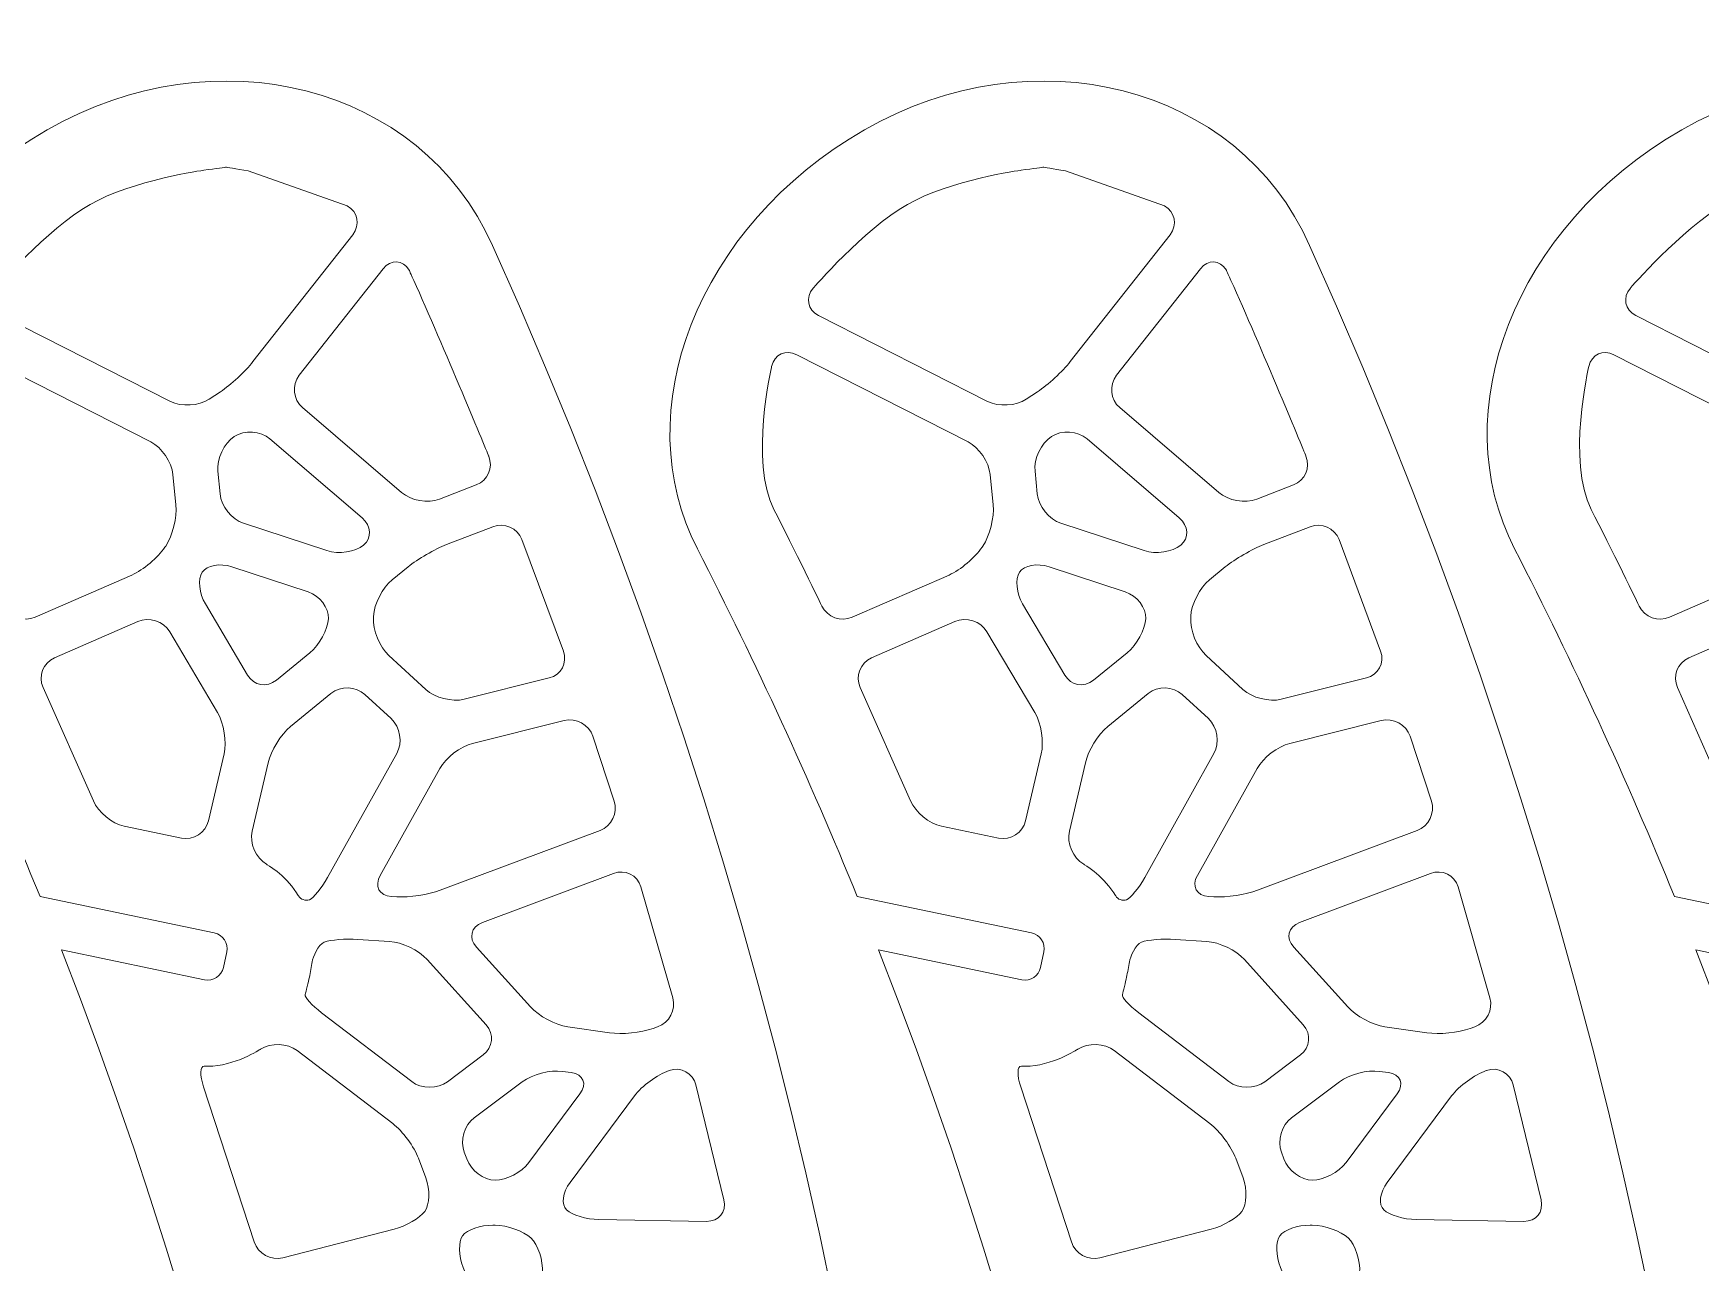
# Model space of a CAD drawing. Header units: inches. Extents: x 8 to 818, y -635 to -10.
# Drawn here: x 396.5 to 501.2, y -87 to -9.8 of the extents above; entities that cross this region are included whole.
import ezdxf

# ---------------------------------------------------------------- set-up
doc = ezdxf.new("R2010")
doc.units = ezdxf.units.IN
doc.header["$MEASUREMENT"] = 0
doc.layers.add('Calque 1', color=7, linetype='Continuous')

# ---------------------------------------------------------------- blocks, each defined once
blk = doc.blocks.new('block 4')
at = {"layer": 'Calque 1', "color": 179, "lineweight": 5, "true_color": 0x262425}
blk.add_open_spline([(602.23, -64), (602.23, -64), (613.18, -66.29), (613.18, -66.29), (613.72, -66.4), (614.07, -66.93), (613.96, -67.48), (613.96, -67.48), (613.75, -68.45), (613.75, -68.45), (613.64, -68.99), (613.11, -69.34), (612.57, -69.23), (612.57, -69.23), (603.57, -67.34), (603.57, -67.34), (655.56, -199.6), (597.38, -353.81), (465.53, -418.55), (465.53, -418.55), (470.43, -419.58), (470.43, -419.58), (470.97, -419.69), (471.32, -420.22), (471.2, -420.76), (471.2, -420.76), (471, -421.74), (471, -421.74), (470.89, -422.28), (470.36, -422.63), (469.82, -422.51), (469.82, -422.51), (461.08, -420.69), (461.08, -420.69), (458.29, -422), (455.46, -423.28), (452.6, -424.51), (448.67, -426.21), (446.73, -430.67), (448.21, -434.69), (448.21, -434.69), (448.27, -434.84), (448.27, -434.84), (449.8, -439), (454.42, -441.15), (458.57, -439.61), (625.34, -377.87), (704.2, -186.1), (630.65, -23.11), (626.13, -12.97), (613.24, -9.8), (602.69, -15.85), (602.69, -15.85), (602.69, -15.85), (602.69, -15.85), (592.11, -21.91), (587.74, -33.6), (592.19, -42.17), (595.88, -49.36), (599.22, -56.64), (602.23, -64)], degree=3, knots=[0, 0, 0, 0, 1, 1, 1, 2, 2, 2, 3, 3, 3, 4, 4, 4, 5, 5, 5, 6, 6, 6, 7, 7, 7, 8, 8, 8, 9, 9, 9, 10, 10, 10, 11, 11, 11, 12, 12, 12, 13, 13, 13, 14, 14, 14, 15, 15, 15, 16, 16, 16, 17, 17, 17, 18, 18, 18, 19, 19, 19, 20, 20, 20, 20], dxfattribs=at)
blk = doc.blocks.new('block 5')
at = {"layer": 'Calque 1', "color": 179, "lineweight": 5, "true_color": 0x262425}
blk.add_open_spline([(550.89, -64), (550.89, -64), (561.84, -66.29), (561.84, -66.29), (562.38, -66.4), (562.73, -66.93), (562.62, -67.48), (562.62, -67.48), (562.41, -68.45), (562.41, -68.45), (562.3, -68.99), (561.77, -69.34), (561.23, -69.23), (561.23, -69.23), (552.23, -67.34), (552.23, -67.34), (604.22, -199.6), (546.04, -353.81), (414.19, -418.55), (414.19, -418.55), (419.09, -419.58), (419.09, -419.58), (419.63, -419.69), (419.98, -420.22), (419.86, -420.76), (419.86, -420.76), (419.66, -421.74), (419.66, -421.74), (419.55, -422.28), (419.02, -422.63), (418.48, -422.51), (418.48, -422.51), (409.74, -420.69), (409.74, -420.69), (406.95, -422), (404.12, -423.28), (401.26, -424.51), (397.33, -426.21), (395.39, -430.67), (396.87, -434.69), (396.87, -434.69), (396.93, -434.84), (396.93, -434.84), (398.46, -439), (403.08, -441.15), (407.23, -439.61), (574, -377.87), (652.86, -186.1), (579.31, -23.11), (574.8, -12.97), (561.9, -9.8), (551.35, -15.85), (551.35, -15.85), (551.35, -15.85), (551.35, -15.85), (540.78, -21.91), (536.4, -33.6), (540.85, -42.17), (544.54, -49.36), (547.89, -56.64), (550.89, -64)], degree=3, knots=[0, 0, 0, 0, 1, 1, 1, 2, 2, 2, 3, 3, 3, 4, 4, 4, 5, 5, 5, 6, 6, 6, 7, 7, 7, 8, 8, 8, 9, 9, 9, 10, 10, 10, 11, 11, 11, 12, 12, 12, 13, 13, 13, 14, 14, 14, 15, 15, 15, 16, 16, 16, 17, 17, 17, 18, 18, 18, 19, 19, 19, 20, 20, 20, 20], dxfattribs=at)
blk = doc.blocks.new('block 6')
at = {"layer": 'Calque 1', "color": 179, "lineweight": 5, "true_color": 0x262425}
for points, knots in [([(499.55, -64), (499.55, -64), (510.5, -66.29), (510.5, -66.29), (511.04, -66.4), (511.39, -66.93), (511.28, -67.48), (511.28, -67.48), (511.07, -68.45), (511.07, -68.45), (510.96, -68.99), (510.43, -69.34), (509.89, -69.23), (509.89, -69.23), (500.89, -67.34), (500.89, -67.34), (552.88, -199.6), (494.7, -353.81), (362.85, -418.55), (362.85, -418.55), (367.75, -419.58), (367.75, -419.58), (368.29, -419.69), (368.64, -420.22), (368.52, -420.76), (368.52, -420.76), (368.32, -421.74), (368.32, -421.74), (368.21, -422.28), (367.68, -422.63), (367.14, -422.51), (367.14, -422.51), (358.4, -420.69), (358.4, -420.69), (355.61, -422), (352.78, -423.28), (349.92, -424.51), (345.99, -426.21), (344.05, -430.67), (345.53, -434.69), (345.53, -434.69), (345.59, -434.84), (345.59, -434.84), (347.12, -439), (351.74, -441.15), (355.89, -439.61), (522.66, -377.87), (601.52, -186.1), (527.97, -23.11), (523.46, -12.97), (510.56, -9.8), (500.01, -15.85), (500.01, -15.85), (500.01, -15.85), (500.01, -15.85), (489.44, -21.91), (485.06, -33.6), (489.51, -42.17), (493.2, -49.36), (496.55, -56.64), (499.55, -64)], [0, 0, 0, 0, 1, 1, 1, 2, 2, 2, 3, 3, 3, 4, 4, 4, 5, 5, 5, 6, 6, 6, 7, 7, 7, 8, 8, 8, 9, 9, 9, 10, 10, 10, 11, 11, 11, 12, 12, 12, 13, 13, 13, 14, 14, 14, 15, 15, 15, 16, 16, 16, 17, 17, 17, 18, 18, 18, 19, 19, 19, 20, 20, 20, 20]), ([(511.24, -18.2), (511.24, -18.2), (511.86, -18.3), (512.63, -18.43), (512.63, -18.43), (518.85, -20.63), (518.85, -20.63), (519.52, -21.02), (519.68, -21.83), (519.2, -22.44), (519.2, -22.44), (512.93, -30.41), (512.93, -30.41), (512.45, -31.02), (511.53, -31.87), (510.88, -32.3), (510.88, -32.3), (510.17, -32.77), (510.17, -32.77), (509.53, -33.2), (508.43, -33.26), (507.74, -32.91), (507.74, -32.91), (497.12, -27.51), (497.12, -27.51), (496.43, -27.16), (496.28, -26.39), (496.78, -25.8), (496.78, -25.8), (499.93, -22.13), (502.7, -20.54), (505.38, -19.01), (509.84, -18.39), (509.84, -18.39), (510.61, -18.28), (511.24, -18.2), (511.24, -18.2)], [0, 0, 0, 0, 1, 1, 1, 2, 2, 2, 3, 3, 3, 4, 4, 4, 5, 5, 5, 6, 6, 6, 7, 7, 7, 8, 8, 8, 9, 9, 9, 10, 10, 10, 11, 11, 11, 12, 12, 12, 12]), ([(506.5, -35.45), (507.2, -35.8), (507.83, -36.72), (507.9, -37.5), (507.9, -37.5), (508.09, -39.41), (508.09, -39.41), (508.17, -40.18), (507.88, -41.34), (507.45, -41.99), (507.45, -41.99), (507.39, -42.07), (507.39, -42.07), (506.96, -42.71), (506.03, -43.49), (505.32, -43.81), (505.32, -43.81), (499.24, -46.46), (499.24, -46.46), (498.53, -46.77), (497.67, -46.46), (497.33, -45.76), (497.33, -45.76), (495.53, -42.05), (494.32, -39.69), (492.77, -36.7), (494.17, -30.71), (494.17, -30.71), (494.35, -29.95), (495.06, -29.62), (495.75, -29.98), (495.75, -29.98), (506.5, -35.45), (506.5, -35.45)], [0, 0, 0, 0, 1, 1, 1, 2, 2, 2, 3, 3, 3, 4, 4, 4, 5, 5, 5, 6, 6, 6, 7, 7, 7, 8, 8, 8, 9, 9, 9, 10, 10, 10, 11, 11, 11, 11]), ([(510.71, -52.45), (511.1, -53.12), (511.28, -54.29), (511.11, -55.04), (511.11, -55.04), (510.13, -59.24), (510.13, -59.24), (509.95, -60), (509.19, -60.49), (508.43, -60.33), (508.43, -60.33), (504.84, -59.58), (504.84, -59.58), (504.08, -59.42), (503.2, -58.71), (502.89, -57.99), (502.89, -57.99), (499.74, -50.87), (499.74, -50.87), (499.42, -50.16), (499.74, -49.33), (500.45, -49.02), (500.45, -49.02), (505.69, -46.73), (505.69, -46.73), (506.4, -46.41), (507.3, -46.71), (507.7, -47.37), (507.7, -47.37), (510.71, -52.45), (510.71, -52.45)], [0, 0, 0, 0, 1, 1, 1, 2, 2, 2, 3, 3, 3, 4, 4, 4, 5, 5, 5, 6, 6, 6, 7, 7, 7, 8, 8, 8, 9, 9, 9, 10, 10, 10, 10])]:
    blk.add_open_spline(points, degree=3, knots=knots, dxfattribs=at)
blk = doc.blocks.new('block 7')
at = {"layer": 'Calque 1', "color": 179, "lineweight": 5, "true_color": 0x262425}
for points, knots in [([(448.21, -64), (448.21, -64), (459.16, -66.29), (459.16, -66.29), (459.7, -66.4), (460.05, -66.93), (459.94, -67.48), (459.94, -67.48), (459.73, -68.45), (459.73, -68.45), (459.62, -68.99), (459.09, -69.34), (458.55, -69.23), (458.55, -69.23), (449.55, -67.34), (449.55, -67.34), (501.54, -199.6), (443.36, -353.81), (311.51, -418.55), (311.51, -418.55), (316.41, -419.58), (316.41, -419.58), (316.95, -419.69), (317.3, -420.22), (317.18, -420.76), (317.18, -420.76), (316.98, -421.74), (316.98, -421.74), (316.87, -422.28), (316.34, -422.63), (315.8, -422.51), (315.8, -422.51), (307.06, -420.69), (307.06, -420.69), (304.27, -422), (301.44, -423.28), (298.59, -424.51), (294.65, -426.21), (292.71, -430.67), (294.19, -434.69), (294.19, -434.69), (294.25, -434.84), (294.25, -434.84), (295.78, -439), (300.4, -441.15), (304.55, -439.61), (471.32, -377.87), (550.18, -186.1), (476.63, -23.11), (472.12, -12.97), (459.22, -9.8), (448.67, -15.85), (448.67, -15.85), (448.67, -15.85), (448.67, -15.85), (438.1, -21.91), (433.72, -33.6), (438.17, -42.17), (441.86, -49.36), (445.21, -56.64), (448.21, -64)], [0, 0, 0, 0, 1, 1, 1, 2, 2, 2, 3, 3, 3, 4, 4, 4, 5, 5, 5, 6, 6, 6, 7, 7, 7, 8, 8, 8, 9, 9, 9, 10, 10, 10, 11, 11, 11, 12, 12, 12, 13, 13, 13, 14, 14, 14, 15, 15, 15, 16, 16, 16, 17, 17, 17, 18, 18, 18, 19, 19, 19, 20, 20, 20, 20]), ([(459.9, -18.2), (459.9, -18.2), (460.52, -18.3), (461.29, -18.43), (461.29, -18.43), (467.51, -20.63), (467.51, -20.63), (468.18, -21.02), (468.34, -21.83), (467.86, -22.44), (467.86, -22.44), (461.59, -30.41), (461.59, -30.41), (461.11, -31.02), (460.19, -31.87), (459.54, -32.3), (459.54, -32.3), (458.83, -32.77), (458.83, -32.77), (458.19, -33.2), (457.09, -33.26), (456.4, -32.91), (456.4, -32.91), (445.78, -27.51), (445.78, -27.51), (445.09, -27.16), (444.94, -26.39), (445.44, -25.8), (445.44, -25.8), (448.59, -22.13), (451.36, -20.54), (454.04, -19.01), (458.5, -18.39), (458.5, -18.39), (459.27, -18.28), (459.9, -18.2), (459.9, -18.2)], [0, 0, 0, 0, 1, 1, 1, 2, 2, 2, 3, 3, 3, 4, 4, 4, 5, 5, 5, 6, 6, 6, 7, 7, 7, 8, 8, 8, 9, 9, 9, 10, 10, 10, 11, 11, 11, 12, 12, 12, 12]), ([(469.77, -24.58), (470.25, -23.97), (470.98, -24), (471.4, -24.66), (471.4, -24.66), (471.4, -24.67), (471.69, -25.31), (473.5, -29.32), (476.4, -36.34), (476.4, -36.34), (476.69, -37.06), (476.34, -37.87), (475.62, -38.15), (475.62, -38.15), (473.31, -39.04), (473.31, -39.04), (472.58, -39.32), (471.51, -39.14), (470.92, -38.63), (470.92, -38.63), (464.7, -33.3), (464.7, -33.3), (464.11, -32.8), (464.02, -31.88), (464.5, -31.27), (464.5, -31.27), (469.77, -24.58), (469.77, -24.58)], [0, 0, 0, 0, 1, 1, 1, 2, 2, 2, 3, 3, 3, 4, 4, 4, 5, 5, 5, 6, 6, 6, 7, 7, 7, 8, 8, 8, 9, 9, 9, 9]), ([(455.17, -35.45), (455.86, -35.8), (456.49, -36.72), (456.56, -37.5), (456.56, -37.5), (456.75, -39.41), (456.75, -39.41), (456.83, -40.18), (456.54, -41.34), (456.11, -41.99), (456.11, -41.99), (456.05, -42.07), (456.05, -42.07), (455.62, -42.71), (454.69, -43.49), (453.98, -43.81), (453.98, -43.81), (447.9, -46.46), (447.9, -46.46), (447.19, -46.77), (446.33, -46.46), (445.99, -45.76), (445.99, -45.76), (444.19, -42.05), (442.98, -39.69), (441.43, -36.7), (442.83, -30.71), (442.83, -30.71), (443.01, -29.95), (443.72, -29.62), (444.41, -29.98), (444.41, -29.98), (455.17, -35.45), (455.17, -35.45)], [0, 0, 0, 0, 1, 1, 1, 2, 2, 2, 3, 3, 3, 4, 4, 4, 5, 5, 5, 6, 6, 6, 7, 7, 7, 8, 8, 8, 9, 9, 9, 10, 10, 10, 11, 11, 11, 11]), ([(468.44, -40.22), (469.03, -40.73), (469.07, -41.5), (468.54, -41.93), (468.01, -42.37), (466.97, -42.52), (466.23, -42.28), (466.23, -42.28), (461, -40.56), (461, -40.56), (460.26, -40.32), (459.6, -39.49), (459.52, -38.72), (459.52, -38.72), (459.38, -37.29), (459.38, -37.29), (459.3, -36.52), (459.76, -35.54), (460.41, -35.12), (461.05, -34.69), (462.06, -34.75), (462.65, -35.26), (462.65, -35.26), (468.44, -40.22), (468.44, -40.22)], [0, 0, 0, 0, 1, 1, 1, 2, 2, 2, 3, 3, 3, 4, 4, 4, 5, 5, 5, 6, 6, 6, 7, 7, 7, 8, 8, 8, 8]), ([(476.66, -40.78), (477.38, -40.5), (478.2, -40.86), (478.48, -41.59), (478.48, -41.59), (481.09, -48.6), (481.09, -48.6), (481.35, -49.33), (480.95, -50.08), (480.2, -50.27), (480.2, -50.27), (474.85, -51.61), (474.85, -51.61), (474.1, -51.8), (473.01, -51.52), (472.44, -51), (472.44, -51), (470.12, -48.86), (470.12, -48.86), (469.55, -48.33), (469.11, -47.27), (469.16, -46.49), (469.16, -46.49), (469.16, -46.41), (469.16, -46.41), (469.2, -45.64), (469.73, -44.6), (470.33, -44.11), (470.33, -44.11), (471.33, -43.3), (471.33, -43.3), (471.94, -42.81), (473.02, -42.18), (473.75, -41.9), (473.75, -41.9), (476.66, -40.78), (476.66, -40.78)], [0, 0, 0, 0, 1, 1, 1, 2, 2, 2, 3, 3, 3, 4, 4, 4, 5, 5, 5, 6, 6, 6, 7, 7, 7, 8, 8, 8, 9, 9, 9, 10, 10, 10, 11, 11, 11, 12, 12, 12, 12]), ([(465.05, -44.87), (465.79, -45.11), (466.36, -45.87), (466.33, -46.55), (466.29, -47.23), (465.77, -48.19), (465.17, -48.69), (465.17, -48.69), (463.06, -50.41), (463.06, -50.41), (462.46, -50.9), (461.64, -50.76), (461.25, -50.09), (461.25, -50.09), (458.6, -45.63), (458.6, -45.63), (458.21, -44.96), (458.12, -44.06), (458.4, -43.63), (458.69, -43.2), (459.53, -43.05), (460.26, -43.29), (460.26, -43.29), (465.05, -44.87), (465.05, -44.87)], [0, 0, 0, 0, 1, 1, 1, 2, 2, 2, 3, 3, 3, 4, 4, 4, 5, 5, 5, 6, 6, 6, 7, 7, 7, 8, 8, 8, 8]), ([(459.37, -52.45), (459.76, -53.12), (459.94, -54.29), (459.77, -55.04), (459.77, -55.04), (458.79, -59.24), (458.79, -59.24), (458.62, -60), (457.85, -60.49), (457.09, -60.33), (457.09, -60.33), (453.5, -59.58), (453.5, -59.58), (452.74, -59.42), (451.86, -58.71), (451.56, -57.99), (451.56, -57.99), (448.4, -50.87), (448.4, -50.87), (448.08, -50.16), (448.4, -49.33), (449.11, -49.02), (449.11, -49.02), (454.35, -46.73), (454.35, -46.73), (455.06, -46.41), (455.96, -46.71), (456.36, -47.37), (456.36, -47.37), (459.37, -52.45), (459.37, -52.45)], [0, 0, 0, 0, 1, 1, 1, 2, 2, 2, 3, 3, 3, 4, 4, 4, 5, 5, 5, 6, 6, 6, 7, 7, 7, 8, 8, 8, 9, 9, 9, 10, 10, 10, 10]), ([(470.27, -52.83), (470.84, -53.36), (471, -54.34), (470.62, -55.02), (470.62, -55.02), (466.28, -62.8), (466.28, -62.8), (465.9, -63.47), (465.38, -64.1), (465.13, -64.2), (464.88, -64.29), (464.57, -64.18), (464.45, -63.96), (464.45, -63.96), (464.45, -63.96), (464.32, -63.76), (463.57, -62.61), (462.44, -61.97), (462.44, -61.97), (461.77, -61.58), (461.36, -60.65), (461.54, -59.89), (461.54, -59.89), (462.54, -55.6), (462.54, -55.6), (462.71, -54.84), (463.35, -53.82), (463.95, -53.33), (463.95, -53.33), (466.49, -51.25), (466.49, -51.25), (467.09, -50.76), (468.05, -50.79), (468.62, -51.31), (468.62, -51.31), (470.27, -52.83), (470.27, -52.83)], [0, 0, 0, 0, 1, 1, 1, 2, 2, 2, 3, 3, 3, 4, 4, 4, 5, 5, 5, 6, 6, 6, 7, 7, 7, 8, 8, 8, 9, 9, 9, 10, 10, 10, 11, 11, 11, 12, 12, 12, 12]), ([(481.13, -52.95), (481.88, -52.76), (482.7, -53.21), (482.95, -53.94), (482.95, -53.94), (484.28, -58.01), (484.28, -58.01), (484.52, -58.75), (484.12, -59.58), (483.39, -59.85), (483.39, -59.85), (473.35, -63.61), (473.35, -63.61), (472.63, -63.88), (471.4, -64.07), (470.62, -64.02), (470.62, -64.02), (470.3, -64), (470.3, -64), (469.52, -63.95), (469.2, -63.35), (469.58, -62.67), (469.58, -62.67), (473.33, -55.96), (473.33, -55.96), (473.71, -55.28), (474.63, -54.57), (475.39, -54.38), (475.39, -54.38), (481.13, -52.95), (481.13, -52.95)], [0, 0, 0, 0, 1, 1, 1, 2, 2, 2, 3, 3, 3, 4, 4, 4, 5, 5, 5, 6, 6, 6, 7, 7, 7, 8, 8, 8, 9, 9, 9, 10, 10, 10, 10]), ([(484.23, -62.55), (484.96, -62.27), (485.74, -62.66), (485.96, -63.4), (485.96, -63.4), (487.96, -70.37), (487.96, -70.37), (488.17, -71.11), (487.74, -71.93), (487.01, -72.19), (487.01, -72.19), (486.72, -72.29), (486.72, -72.29), (485.98, -72.55), (484.76, -72.67), (483.99, -72.56), (483.99, -72.56), (481.36, -72.18), (481.36, -72.18), (480.59, -72.07), (479.54, -71.51), (479.02, -70.93), (479.02, -70.93), (475.63, -67.18), (475.63, -67.18), (475.11, -66.6), (475.28, -65.91), (476, -65.63), (476, -65.63), (484.23, -62.55), (484.23, -62.55)], [0, 0, 0, 0, 1, 1, 1, 2, 2, 2, 3, 3, 3, 4, 4, 4, 5, 5, 5, 6, 6, 6, 7, 7, 7, 8, 8, 8, 9, 9, 9, 10, 10, 10, 10]), ([(470.17, -66.82), (470.95, -66.87), (472.01, -67.38), (472.53, -67.95), (472.53, -67.95), (476.23, -72.06), (476.23, -72.06), (476.75, -72.63), (476.67, -73.48), (476.05, -73.95), (476.05, -73.95), (473.81, -75.63), (473.81, -75.63), (473.19, -76.09), (472.17, -76.09), (471.56, -75.62), (471.56, -75.62), (465.9, -71.3), (465.9, -71.3), (465.28, -70.83), (464.82, -70.31), (464.87, -70.15), (464.92, -69.99), (465.07, -69.34), (465.13, -69.07), (465.19, -68.8), (465.27, -68.36), (465.31, -68.1), (465.35, -67.83), (465.68, -67), (466.07, -66.86), (466.46, -66.72), (467.41, -66.64), (468.18, -66.69), (468.18, -66.69), (470.17, -66.82), (470.17, -66.82)], [0, 0, 0, 0, 1, 1, 1, 2, 2, 2, 3, 3, 3, 4, 4, 4, 5, 5, 5, 6, 6, 6, 7, 7, 7, 8, 8, 8, 9, 9, 9, 10, 10, 10, 11, 11, 11, 12, 12, 12, 12]), ([(470.37, -78.26), (470.99, -78.74), (471.72, -79.72), (471.99, -80.44), (471.99, -80.44), (472.45, -81.67), (472.45, -81.67), (472.72, -82.39), (472.69, -83.34), (472.38, -83.77), (472.07, -84.19), (471.21, -84.7), (470.45, -84.89), (470.45, -84.89), (463.46, -86.68), (463.46, -86.68), (462.7, -86.87), (461.9, -86.43), (461.67, -85.69), (461.67, -85.69), (458.49, -75.96), (458.49, -75.96), (458.24, -75.22), (458.25, -74.64), (458.52, -74.66), (458.52, -74.66), (458.52, -74.66), (458.75, -74.66), (460.44, -74.66), (462.06, -73.59), (462.06, -73.59), (462.71, -73.17), (463.75, -73.2), (464.36, -73.67), (464.36, -73.67), (470.37, -78.26), (470.37, -78.26)], [0, 0, 0, 0, 1, 1, 1, 2, 2, 2, 3, 3, 3, 4, 4, 4, 5, 5, 5, 6, 6, 6, 7, 7, 7, 8, 8, 8, 9, 9, 9, 10, 10, 10, 11, 11, 11, 12, 12, 12, 12]), ([(481.58, -75.06), (482.35, -75.17), (482.59, -75.77), (482.13, -76.39), (482.13, -76.39), (478.92, -80.7), (478.92, -80.7), (478.46, -81.32), (477.5, -81.82), (476.8, -81.82), (476.09, -81.81), (475.29, -81.21), (475.02, -80.48), (475.02, -80.48), (474.86, -80.06), (474.86, -80.06), (474.59, -79.33), (474.87, -78.36), (475.49, -77.89), (475.49, -77.89), (478.51, -75.63), (478.51, -75.63), (479.13, -75.17), (480.26, -74.87), (481.03, -74.98), (481.03, -74.98), (481.58, -75.06), (481.58, -75.06)], [0, 0, 0, 0, 1, 1, 1, 2, 2, 2, 3, 3, 3, 4, 4, 4, 5, 5, 5, 6, 6, 6, 7, 7, 7, 8, 8, 8, 9, 9, 9, 9]), ([(487.74, -74.92), (488.47, -74.67), (489.23, -75.08), (489.42, -75.83), (489.42, -75.83), (491.17, -83.05), (491.17, -83.05), (491.35, -83.81), (490.86, -84.41), (490.08, -84.4), (490.08, -84.4), (483.32, -84.29), (483.32, -84.29), (482.54, -84.27), (481.63, -84), (481.29, -83.67), (480.94, -83.35), (481.04, -82.58), (481.51, -81.95), (481.51, -81.95), (485.55, -76.52), (485.55, -76.52), (486.02, -75.9), (487, -75.18), (487.73, -74.93), (487.73, -74.93), (487.74, -74.92), (487.74, -74.92)], [0, 0, 0, 0, 1, 1, 1, 2, 2, 2, 3, 3, 3, 4, 4, 4, 5, 5, 5, 6, 6, 6, 7, 7, 7, 8, 8, 8, 9, 9, 9, 9]), ([(476.8, -84.64), (477.58, -84.65), (478.59, -85.01), (479.05, -85.44), (479.5, -85.87), (479.83, -86.86), (479.77, -87.63), (479.77, -87.63), (479.35, -92.9), (479.35, -92.9), (479.29, -93.68), (478.89, -94.33), (478.45, -94.35), (478.02, -94.38), (477.42, -93.81), (477.13, -93.09), (477.13, -93.09), (474.79, -87.29), (474.79, -87.29), (474.5, -86.57), (474.49, -85.67), (474.76, -85.3), (475.03, -84.93), (475.89, -84.63), (476.66, -84.64), (476.66, -84.64), (476.8, -84.64), (476.8, -84.64)], [0, 0, 0, 0, 1, 1, 1, 2, 2, 2, 3, 3, 3, 4, 4, 4, 5, 5, 5, 6, 6, 6, 7, 7, 7, 8, 8, 8, 9, 9, 9, 9])]:
    blk.add_open_spline(points, degree=3, knots=knots, dxfattribs=at)
blk = doc.blocks.new('block 8')
at = {"layer": 'Calque 1', "color": 179, "lineweight": 5, "true_color": 0x262425}
for points, knots in [([(396.87, -64), (396.87, -64), (407.82, -66.29), (407.82, -66.29), (408.36, -66.4), (408.71, -66.93), (408.6, -67.48), (408.6, -67.48), (408.39, -68.45), (408.39, -68.45), (408.28, -68.99), (407.75, -69.34), (407.21, -69.23), (407.21, -69.23), (398.21, -67.34), (398.21, -67.34), (450.2, -199.6), (392.02, -353.81), (260.17, -418.55), (260.17, -418.55), (265.07, -419.58), (265.07, -419.58), (265.61, -419.69), (265.96, -420.22), (265.85, -420.76), (265.85, -420.76), (265.64, -421.74), (265.64, -421.74), (265.53, -422.28), (265, -422.63), (264.46, -422.51), (264.46, -422.51), (255.72, -420.69), (255.72, -420.69), (252.93, -422), (250.1, -423.28), (247.25, -424.51), (243.31, -426.21), (241.37, -430.67), (242.86, -434.69), (242.86, -434.69), (242.91, -434.84), (242.91, -434.84), (244.44, -439), (249.06, -441.15), (253.21, -439.61), (419.98, -377.87), (498.84, -186.1), (425.29, -23.11), (420.78, -12.97), (407.88, -9.8), (397.33, -15.85), (397.33, -15.85), (397.33, -15.85), (397.33, -15.85), (386.76, -21.91), (382.38, -33.6), (386.83, -42.17), (390.52, -49.36), (393.87, -56.64), (396.87, -64)], [0, 0, 0, 0, 1, 1, 1, 2, 2, 2, 3, 3, 3, 4, 4, 4, 5, 5, 5, 6, 6, 6, 7, 7, 7, 8, 8, 8, 9, 9, 9, 10, 10, 10, 11, 11, 11, 12, 12, 12, 13, 13, 13, 14, 14, 14, 15, 15, 15, 16, 16, 16, 17, 17, 17, 18, 18, 18, 19, 19, 19, 20, 20, 20, 20]), ([(408.56, -18.2), (408.56, -18.2), (409.18, -18.3), (409.95, -18.43), (409.95, -18.43), (416.17, -20.63), (416.17, -20.63), (416.84, -21.02), (417, -21.83), (416.52, -22.44), (416.52, -22.44), (410.25, -30.41), (410.25, -30.41), (409.77, -31.02), (408.85, -31.87), (408.2, -32.3), (408.2, -32.3), (407.49, -32.77), (407.49, -32.77), (406.85, -33.2), (405.75, -33.26), (405.06, -32.91), (405.06, -32.91), (394.44, -27.51), (394.44, -27.51), (393.75, -27.16), (393.6, -26.39), (394.1, -25.8), (394.1, -25.8), (397.25, -22.13), (400.02, -20.54), (402.7, -19.01), (407.16, -18.39), (407.16, -18.39), (407.93, -18.28), (408.56, -18.2), (408.56, -18.2)], [0, 0, 0, 0, 1, 1, 1, 2, 2, 2, 3, 3, 3, 4, 4, 4, 5, 5, 5, 6, 6, 6, 7, 7, 7, 8, 8, 8, 9, 9, 9, 10, 10, 10, 11, 11, 11, 12, 12, 12, 12]), ([(418.43, -24.58), (418.91, -23.97), (419.64, -24), (420.06, -24.66), (420.06, -24.66), (420.06, -24.67), (420.35, -25.31), (422.16, -29.32), (425.06, -36.34), (425.06, -36.34), (425.35, -37.06), (425, -37.87), (424.28, -38.15), (424.28, -38.15), (421.97, -39.04), (421.97, -39.04), (421.24, -39.32), (420.17, -39.14), (419.58, -38.63), (419.58, -38.63), (413.36, -33.3), (413.36, -33.3), (412.77, -32.8), (412.68, -31.88), (413.16, -31.27), (413.16, -31.27), (418.43, -24.58), (418.43, -24.58)], [0, 0, 0, 0, 1, 1, 1, 2, 2, 2, 3, 3, 3, 4, 4, 4, 5, 5, 5, 6, 6, 6, 7, 7, 7, 8, 8, 8, 9, 9, 9, 9]), ([(403.83, -35.45), (404.52, -35.8), (405.15, -36.72), (405.22, -37.5), (405.22, -37.5), (405.41, -39.41), (405.41, -39.41), (405.49, -40.18), (405.2, -41.34), (404.77, -41.99), (404.77, -41.99), (404.71, -42.07), (404.71, -42.07), (404.28, -42.71), (403.35, -43.49), (402.64, -43.81), (402.64, -43.81), (396.56, -46.46), (396.56, -46.46), (395.85, -46.77), (394.99, -46.46), (394.65, -45.76), (394.65, -45.76), (392.85, -42.05), (391.64, -39.69), (390.09, -36.7), (391.49, -30.71), (391.49, -30.71), (391.67, -29.95), (392.38, -29.62), (393.07, -29.98), (393.07, -29.98), (403.83, -35.45), (403.83, -35.45)], [0, 0, 0, 0, 1, 1, 1, 2, 2, 2, 3, 3, 3, 4, 4, 4, 5, 5, 5, 6, 6, 6, 7, 7, 7, 8, 8, 8, 9, 9, 9, 10, 10, 10, 11, 11, 11, 11]), ([(417.1, -40.22), (417.69, -40.73), (417.73, -41.5), (417.2, -41.93), (416.67, -42.37), (415.63, -42.52), (414.89, -42.28), (414.89, -42.28), (409.66, -40.56), (409.66, -40.56), (408.92, -40.32), (408.26, -39.49), (408.18, -38.72), (408.18, -38.72), (408.04, -37.29), (408.04, -37.29), (407.96, -36.52), (408.43, -35.54), (409.07, -35.12), (409.71, -34.69), (410.72, -34.75), (411.31, -35.26), (411.31, -35.26), (417.1, -40.22), (417.1, -40.22)], [0, 0, 0, 0, 1, 1, 1, 2, 2, 2, 3, 3, 3, 4, 4, 4, 5, 5, 5, 6, 6, 6, 7, 7, 7, 8, 8, 8, 8]), ([(425.32, -40.78), (426.04, -40.5), (426.86, -40.86), (427.14, -41.59), (427.14, -41.59), (429.75, -48.6), (429.75, -48.6), (430.01, -49.33), (429.61, -50.08), (428.86, -50.27), (428.86, -50.27), (423.51, -51.61), (423.51, -51.61), (422.76, -51.8), (421.67, -51.52), (421.1, -51), (421.1, -51), (418.78, -48.86), (418.78, -48.86), (418.21, -48.33), (417.77, -47.27), (417.82, -46.49), (417.82, -46.49), (417.82, -46.41), (417.82, -46.41), (417.86, -45.64), (418.39, -44.6), (418.99, -44.11), (418.99, -44.11), (419.99, -43.3), (419.99, -43.3), (420.6, -42.81), (421.68, -42.18), (422.41, -41.9), (422.41, -41.9), (425.32, -40.78), (425.32, -40.78)], [0, 0, 0, 0, 1, 1, 1, 2, 2, 2, 3, 3, 3, 4, 4, 4, 5, 5, 5, 6, 6, 6, 7, 7, 7, 8, 8, 8, 9, 9, 9, 10, 10, 10, 11, 11, 11, 12, 12, 12, 12]), ([(413.71, -44.87), (414.45, -45.11), (415.02, -45.87), (414.99, -46.55), (414.95, -47.23), (414.43, -48.19), (413.83, -48.69), (413.83, -48.69), (411.72, -50.41), (411.72, -50.41), (411.12, -50.9), (410.3, -50.76), (409.91, -50.09), (409.91, -50.09), (407.26, -45.63), (407.26, -45.63), (406.87, -44.96), (406.78, -44.06), (407.06, -43.63), (407.35, -43.2), (408.19, -43.05), (408.92, -43.29), (408.92, -43.29), (413.71, -44.87), (413.71, -44.87)], [0, 0, 0, 0, 1, 1, 1, 2, 2, 2, 3, 3, 3, 4, 4, 4, 5, 5, 5, 6, 6, 6, 7, 7, 7, 8, 8, 8, 8]), ([(408.03, -52.45), (408.42, -53.12), (408.6, -54.29), (408.43, -55.04), (408.43, -55.04), (407.45, -59.24), (407.45, -59.24), (407.28, -60), (406.51, -60.49), (405.75, -60.33), (405.75, -60.33), (402.16, -59.58), (402.16, -59.58), (401.4, -59.42), (400.52, -58.71), (400.22, -57.99), (400.22, -57.99), (397.06, -50.87), (397.06, -50.87), (396.74, -50.16), (397.06, -49.33), (397.77, -49.02), (397.77, -49.02), (403.01, -46.73), (403.01, -46.73), (403.72, -46.41), (404.62, -46.71), (405.02, -47.37), (405.02, -47.37), (408.03, -52.45), (408.03, -52.45)], [0, 0, 0, 0, 1, 1, 1, 2, 2, 2, 3, 3, 3, 4, 4, 4, 5, 5, 5, 6, 6, 6, 7, 7, 7, 8, 8, 8, 9, 9, 9, 10, 10, 10, 10]), ([(418.93, -52.83), (419.5, -53.36), (419.66, -54.34), (419.28, -55.02), (419.28, -55.02), (414.94, -62.8), (414.94, -62.8), (414.56, -63.47), (414.04, -64.1), (413.79, -64.2), (413.54, -64.29), (413.23, -64.18), (413.11, -63.96), (413.11, -63.96), (413.11, -63.96), (412.98, -63.76), (412.23, -62.61), (411.1, -61.97), (411.1, -61.97), (410.43, -61.58), (410.02, -60.65), (410.2, -59.89), (410.2, -59.89), (411.2, -55.6), (411.2, -55.6), (411.37, -54.84), (412.01, -53.82), (412.61, -53.33), (412.61, -53.33), (415.15, -51.25), (415.15, -51.25), (415.75, -50.76), (416.71, -50.79), (417.28, -51.31), (417.28, -51.31), (418.93, -52.83), (418.93, -52.83)], [0, 0, 0, 0, 1, 1, 1, 2, 2, 2, 3, 3, 3, 4, 4, 4, 5, 5, 5, 6, 6, 6, 7, 7, 7, 8, 8, 8, 9, 9, 9, 10, 10, 10, 11, 11, 11, 12, 12, 12, 12]), ([(429.79, -52.95), (430.54, -52.76), (431.36, -53.21), (431.61, -53.94), (431.61, -53.94), (432.94, -58.01), (432.94, -58.01), (433.18, -58.75), (432.78, -59.58), (432.05, -59.85), (432.05, -59.85), (422.01, -63.61), (422.01, -63.61), (421.29, -63.88), (420.06, -64.07), (419.29, -64.02), (419.29, -64.02), (418.96, -64), (418.96, -64), (418.18, -63.95), (417.86, -63.35), (418.24, -62.67), (418.24, -62.67), (421.99, -55.96), (421.99, -55.96), (422.37, -55.28), (423.29, -54.57), (424.05, -54.38), (424.05, -54.38), (429.79, -52.95), (429.79, -52.95)], [0, 0, 0, 0, 1, 1, 1, 2, 2, 2, 3, 3, 3, 4, 4, 4, 5, 5, 5, 6, 6, 6, 7, 7, 7, 8, 8, 8, 9, 9, 9, 10, 10, 10, 10]), ([(432.89, -62.55), (433.62, -62.27), (434.4, -62.66), (434.62, -63.4), (434.62, -63.4), (436.63, -70.37), (436.63, -70.37), (436.83, -71.11), (436.41, -71.93), (435.67, -72.19), (435.67, -72.19), (435.38, -72.29), (435.38, -72.29), (434.64, -72.55), (433.42, -72.67), (432.65, -72.56), (432.65, -72.56), (430.02, -72.18), (430.02, -72.18), (429.25, -72.07), (428.2, -71.51), (427.68, -70.93), (427.68, -70.93), (424.29, -67.18), (424.29, -67.18), (423.77, -66.6), (423.94, -65.91), (424.66, -65.63), (424.66, -65.63), (432.89, -62.55), (432.89, -62.55)], [0, 0, 0, 0, 1, 1, 1, 2, 2, 2, 3, 3, 3, 4, 4, 4, 5, 5, 5, 6, 6, 6, 7, 7, 7, 8, 8, 8, 9, 9, 9, 10, 10, 10, 10]), ([(418.83, -66.82), (419.61, -66.87), (420.67, -67.38), (421.19, -67.95), (421.19, -67.95), (424.89, -72.06), (424.89, -72.06), (425.41, -72.63), (425.33, -73.48), (424.71, -73.95), (424.71, -73.95), (422.47, -75.63), (422.47, -75.63), (421.85, -76.09), (420.83, -76.09), (420.22, -75.62), (420.22, -75.62), (414.56, -71.3), (414.56, -71.3), (413.94, -70.83), (413.48, -70.31), (413.53, -70.15), (413.58, -69.99), (413.73, -69.34), (413.79, -69.07), (413.85, -68.8), (413.93, -68.36), (413.97, -68.1), (414.01, -67.83), (414.34, -67), (414.73, -66.86), (415.12, -66.72), (416.07, -66.64), (416.84, -66.69), (416.84, -66.69), (418.83, -66.82), (418.83, -66.82)], [0, 0, 0, 0, 1, 1, 1, 2, 2, 2, 3, 3, 3, 4, 4, 4, 5, 5, 5, 6, 6, 6, 7, 7, 7, 8, 8, 8, 9, 9, 9, 10, 10, 10, 11, 11, 11, 12, 12, 12, 12]), ([(419.03, -78.26), (419.65, -78.74), (420.38, -79.72), (420.65, -80.44), (420.65, -80.44), (421.11, -81.67), (421.11, -81.67), (421.39, -82.39), (421.35, -83.34), (421.04, -83.77), (420.73, -84.19), (419.87, -84.7), (419.11, -84.89), (419.11, -84.89), (412.12, -86.68), (412.12, -86.68), (411.36, -86.87), (410.56, -86.43), (410.33, -85.69), (410.33, -85.69), (407.15, -75.96), (407.15, -75.96), (406.9, -75.22), (406.91, -74.64), (407.18, -74.66), (407.18, -74.66), (407.18, -74.66), (407.41, -74.66), (409.1, -74.66), (410.72, -73.59), (410.72, -73.59), (411.37, -73.17), (412.41, -73.2), (413.02, -73.67), (413.02, -73.67), (419.03, -78.26), (419.03, -78.26)], [0, 0, 0, 0, 1, 1, 1, 2, 2, 2, 3, 3, 3, 4, 4, 4, 5, 5, 5, 6, 6, 6, 7, 7, 7, 8, 8, 8, 9, 9, 9, 10, 10, 10, 11, 11, 11, 12, 12, 12, 12]), ([(430.24, -75.06), (431.01, -75.17), (431.26, -75.77), (430.79, -76.39), (430.79, -76.39), (427.58, -80.7), (427.58, -80.7), (427.12, -81.32), (426.16, -81.82), (425.46, -81.82), (424.75, -81.81), (423.95, -81.21), (423.68, -80.48), (423.68, -80.48), (423.52, -80.06), (423.52, -80.06), (423.25, -79.33), (423.53, -78.36), (424.15, -77.89), (424.15, -77.89), (427.17, -75.63), (427.17, -75.63), (427.79, -75.17), (428.93, -74.87), (429.69, -74.98), (429.69, -74.98), (430.24, -75.06), (430.24, -75.06)], [0, 0, 0, 0, 1, 1, 1, 2, 2, 2, 3, 3, 3, 4, 4, 4, 5, 5, 5, 6, 6, 6, 7, 7, 7, 8, 8, 8, 9, 9, 9, 9]), ([(436.4, -74.92), (437.13, -74.67), (437.89, -75.08), (438.08, -75.83), (438.08, -75.83), (439.83, -83.05), (439.83, -83.05), (440.01, -83.81), (439.52, -84.41), (438.74, -84.4), (438.74, -84.4), (431.98, -84.29), (431.98, -84.29), (431.2, -84.27), (430.29, -84), (429.95, -83.67), (429.6, -83.35), (429.7, -82.58), (430.17, -81.95), (430.17, -81.95), (434.21, -76.52), (434.21, -76.52), (434.68, -75.9), (435.66, -75.18), (436.39, -74.93), (436.39, -74.93), (436.4, -74.92), (436.4, -74.92)], [0, 0, 0, 0, 1, 1, 1, 2, 2, 2, 3, 3, 3, 4, 4, 4, 5, 5, 5, 6, 6, 6, 7, 7, 7, 8, 8, 8, 9, 9, 9, 9]), ([(425.46, -84.64), (426.24, -84.65), (427.25, -85.01), (427.71, -85.44), (428.16, -85.87), (428.49, -86.86), (428.43, -87.63), (428.43, -87.63), (428.01, -92.9), (428.01, -92.9), (427.95, -93.68), (427.55, -94.33), (427.11, -94.35), (426.68, -94.38), (426.08, -93.81), (425.79, -93.09), (425.79, -93.09), (423.45, -87.29), (423.45, -87.29), (423.16, -86.57), (423.15, -85.67), (423.42, -85.3), (423.69, -84.93), (424.55, -84.63), (425.32, -84.64), (425.32, -84.64), (425.46, -84.64), (425.46, -84.64)], [0, 0, 0, 0, 1, 1, 1, 2, 2, 2, 3, 3, 3, 4, 4, 4, 5, 5, 5, 6, 6, 6, 7, 7, 7, 8, 8, 8, 9, 9, 9, 9])]:
    blk.add_open_spline(points, degree=3, knots=knots, dxfattribs=at)
blk = doc.blocks.new('block 9')
at = {"layer": 'Calque 1', "color": 179, "lineweight": 5, "true_color": 0x262425}
blk.add_open_spline([(345.53, -64), (345.53, -64), (356.48, -66.29), (356.48, -66.29), (357.02, -66.4), (357.37, -66.93), (357.26, -67.48), (357.26, -67.48), (357.05, -68.45), (357.05, -68.45), (356.94, -68.99), (356.41, -69.34), (355.87, -69.23), (355.87, -69.23), (346.87, -67.34), (346.87, -67.34), (398.86, -199.6), (340.68, -353.81), (208.83, -418.55), (208.83, -418.55), (213.73, -419.58), (213.73, -419.58), (214.27, -419.69), (214.62, -420.22), (214.51, -420.76), (214.51, -420.76), (214.3, -421.74), (214.3, -421.74), (214.19, -422.28), (213.66, -422.63), (213.12, -422.51), (213.12, -422.51), (204.38, -420.69), (204.38, -420.69), (201.59, -422), (198.77, -423.28), (195.91, -424.51), (191.97, -426.21), (190.03, -430.67), (191.52, -434.69), (191.52, -434.69), (191.57, -434.84), (191.57, -434.84), (193.11, -439), (197.72, -441.15), (201.87, -439.61), (368.64, -377.87), (447.5, -186.1), (373.95, -23.11), (369.44, -12.97), (356.54, -9.8), (345.99, -15.85), (345.99, -15.85), (345.99, -15.85), (345.99, -15.85), (335.42, -21.91), (331.04, -33.6), (335.49, -42.17), (339.18, -49.36), (342.53, -56.64), (345.53, -64)], degree=3, knots=[0, 0, 0, 0, 1, 1, 1, 2, 2, 2, 3, 3, 3, 4, 4, 4, 5, 5, 5, 6, 6, 6, 7, 7, 7, 8, 8, 8, 9, 9, 9, 10, 10, 10, 11, 11, 11, 12, 12, 12, 13, 13, 13, 14, 14, 14, 15, 15, 15, 16, 16, 16, 17, 17, 17, 18, 18, 18, 19, 19, 19, 20, 20, 20, 20], dxfattribs=at)

msp = doc.modelspace()

# ---------------------------------------------------------------- block references
at = {"layer": 'Calque 1'}
for name in ['block 9', 'block 8', 'block 7', 'block 6', 'block 5', 'block 4']:
    msp.add_blockref(name, (0, 0), dxfattribs=at)

doc.saveas('drawing.dxf')
